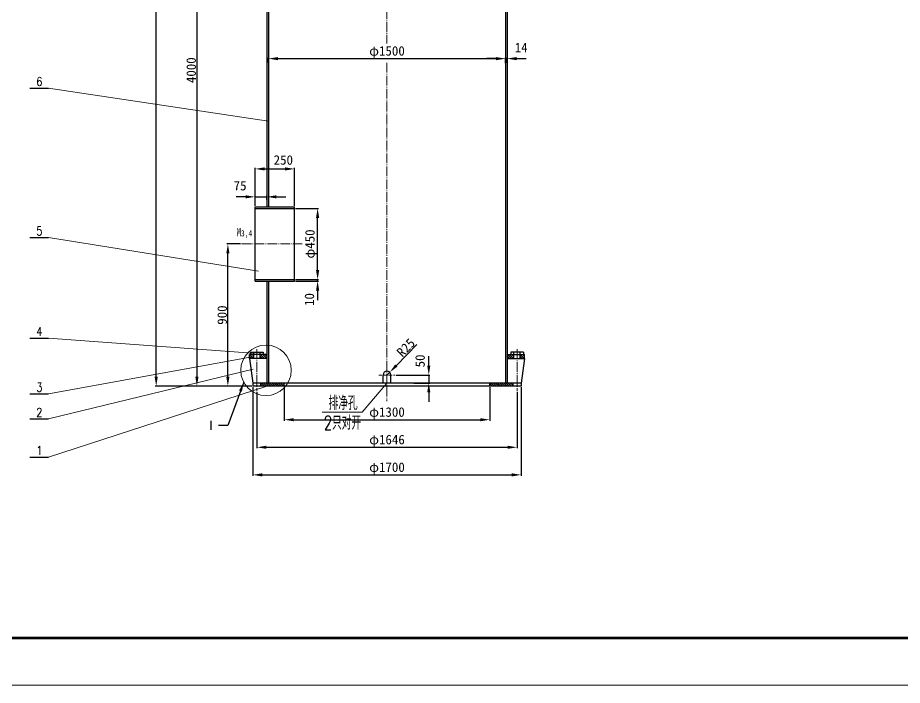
# Model space of a CAD drawing. Extents: x -6371 to 73907, y -14473 to 10757.
# Drawn here: x 59002 to 64600, y -14473 to -10247 of the extents above; entities that cross this region are included whole.
import ezdxf
from ezdxf.enums import TextEntityAlignment as Align

# ---------------------------------------------------------------- set-up
doc = ezdxf.new("R2010")
doc.units = 0
doc.header["$LTSCALE"] = 25
doc.header["$PDMODE"] = 1
doc.linetypes.add('ZXX-L', pattern=[3.28, 2.5, -0.3, 0.18, -0.3])
doc.linetypes.add('ZXX-S', pattern=[1.27, 0.75, -0.2, 0.12, -0.2])
doc.layers.get('Defpoints').update_dxf_attribs({"linetype": 'CONTINUOUS'})
for name, color, linetype, lineweight in [('A 粗实线', 1, 'CONTINUOUS', 25), ('B 细实线', 7, 'CONTINUOUS', 15), ('C 文 字', 2, 'CONTINUOUS', 20), ('D 短中心线', 3, 'ZXX-S', 18), ('E 长中心线', 3, 'ZXX-L', 15), ('J 标注尺寸', 2, 'CONTINUOUS', 15)]:
    doc.layers.add(name, color=color, linetype=linetype, lineweight=lineweight)
doc.styles.add('HZTXT', font='SIMFANG.TTF', dxfattribs={"width": 0.75})
doc.styles.add('ROMANC', font='romanc', dxfattribs={"width": 0.7, "height": 6})
doc.styles.get("Standard").update_dxf_attribs({"font": 'SIMFANG.TTF'})
doc.styles.add('工程', font='romans.shx', dxfattribs={"width": 0.7, "bigfont": 'hztxt.shx'})
doc.dimstyles.new('通用标注4.0', dxfattribs={"dimtxt": 60, "dimasz": 60, "dimexe": 6, "dimexo": 6, "dimgap": 6, "dimtad": 1, "dimdec": 0, "dimzin": 0, "dimdsep": 46, "dimtxsty": 'Standard', "dimcen": 6, "dimadec": 0, "dimazin": 0, "dimtfac": 0.375, "dimtdec": 0, "dimtmove": 2, "dimatfit": 3, "dimfxl": 0, "dimtzin": 0, "dimarcsym": 0})
pattern_1 = [(135, (-220.467, -1581.714), (-6.7351921, -6.7351921), [])]

# ---------------------------------------------------------------- blocks, each defined once
blk = doc.blocks.new('*D87')
at = {"layer": 'Defpoints', "color": 0}
for p in [(60580.9, -8579.7), (60135.8, -12579.7), (60488.9, -12579.7)]:
    blk.add_point(p, dxfattribs=at)
at = {"layer": 'J 标注尺寸', "color": 0, "lineweight": -2}
for p, q in [((60574.9, -8579.7), (60129.8, -8579.7)), ((60135.8, -8639.7), (60135.8, -12519.7)), ((60482.9, -12579.7), (60129.8, -12579.7))]:
    blk.add_line(p, q, dxfattribs=at)
at = {"layer": 'J 标注尺寸', "color": 0}
for points in [[(60125.8, -8639.7), (60145.8, -8639.7), (60135.8, -8579.7)], [(60125.8, -12519.7), (60145.8, -12519.7), (60135.8, -12579.7)]]:
    blk.add_solid(points, dxfattribs=at)
at = {"layer": 'J 标注尺寸', "color": 0, "insert": (60099.8, -10579.7), "char_height": 60, "attachment_point": 5, "rotation": 90}
blk.add_mtext('4000', dxfattribs=at)
blk = doc.blocks.new('*D92')
at = {"layer": 'Defpoints', "color": 0}
for p in [(60331.8, -11679.7), (60418, -11679.7), (60488.9, -12579.7)]:
    blk.add_point(p, dxfattribs=at)
at = {"layer": 'J 标注尺寸', "color": 0, "lineweight": -2}
for p, q in [((60412, -11679.7), (60325.8, -11679.7)), ((60331.8, -12519.7), (60331.8, -11739.7)), ((60482.9, -12579.7), (60325.8, -12579.7))]:
    blk.add_line(p, q, dxfattribs=at)
at = {"layer": 'J 标注尺寸', "color": 0}
for points in [[(60321.8, -11739.7), (60341.8, -11739.7), (60331.8, -11679.7)], [(60321.8, -12519.7), (60341.8, -12519.7), (60331.8, -12579.7)]]:
    blk.add_solid(points, dxfattribs=at)
at = {"layer": 'J 标注尺寸', "color": 0, "insert": (60295.8, -12129.7), "char_height": 60, "attachment_point": 5, "rotation": 90}
blk.add_mtext('900', dxfattribs=at)
blk = doc.blocks.new('*D93')
at = {"layer": 'Defpoints', "color": 0}
for p in [(60578.9, -11381.2), (60578.9, -11404.7), (60503.9, -11444.7)]:
    blk.add_point(p, dxfattribs=at)
at = {"layer": 'J 标注尺寸', "color": 0, "lineweight": -2}
for p, q in [((60443.9, -11381.2), (60383.9, -11381.2)), ((60503.9, -11438.7), (60503.9, -11375.2)), ((60503.9, -11381.2), (60578.9, -11381.2)), ((60578.9, -11398.7), (60578.9, -11375.2)), ((60638.9, -11381.2), (60698.9, -11381.2))]:
    blk.add_line(p, q, dxfattribs=at)
at = {"layer": 'J 标注尺寸', "color": 0}
for points in [[(60443.9, -11371.2), (60443.9, -11391.2), (60503.9, -11381.2)], [(60638.9, -11371.2), (60638.9, -11391.2), (60578.9, -11381.2)]]:
    blk.add_solid(points, dxfattribs=at)
at = {"layer": 'J 标注尺寸', "color": 0, "insert": (60409.2, -11311.2), "char_height": 60, "attachment_point": 5}
blk.add_mtext('75', dxfattribs=at)
blk = doc.blocks.new('*D94')
at = {"layer": 'Defpoints', "color": 0}
for p in [(60753.9, -11204.6), (60503.9, -11444.7), (60753.9, -11444.7)]:
    blk.add_point(p, dxfattribs=at)
at = {"layer": 'J 标注尺寸', "color": 0, "lineweight": -2}
for p, q in [((60503.9, -11438.7), (60503.9, -11198.6)), ((60563.9, -11204.6), (60693.9, -11204.6)), ((60753.9, -11438.7), (60753.9, -11198.6))]:
    blk.add_line(p, q, dxfattribs=at)
at = {"layer": 'J 标注尺寸', "color": 0}
for points in [[(60563.9, -11194.6), (60563.9, -11214.6), (60503.9, -11204.6)], [(60693.9, -11194.6), (60693.9, -11214.6), (60753.9, -11204.6)]]:
    blk.add_solid(points, dxfattribs=at)
at = {"layer": 'J 标注尺寸', "color": 0, "insert": (60682.8, -11148.5), "char_height": 60, "attachment_point": 5}
blk.add_mtext('250', dxfattribs=at)
blk = doc.blocks.new('*D95')
at = {"layer": 'Defpoints', "color": 0}
for p in [(60753.9, -11454.7), (60899.8, -11454.7), (60753.9, -11904.7)]:
    blk.add_point(p, dxfattribs=at)
at = {"layer": 'J 标注尺寸', "color": 0, "lineweight": -2}
for p, q in [((60759.9, -11454.7), (60905.8, -11454.7)), ((60899.8, -11844.7), (60899.8, -11514.7)), ((60759.9, -11904.7), (60905.8, -11904.7))]:
    blk.add_line(p, q, dxfattribs=at)
at = {"layer": 'J 标注尺寸', "color": 0}
for points in [[(60889.8, -11514.7), (60909.8, -11514.7), (60899.8, -11454.7)], [(60889.8, -11844.7), (60909.8, -11844.7), (60899.8, -11904.7)]]:
    blk.add_solid(points, dxfattribs=at)
at = {"layer": 'J 标注尺寸', "color": 0, "insert": (60859.2, -11679.7), "char_height": 60, "attachment_point": 5, "rotation": 90}
blk.add_mtext('φ450', dxfattribs=at)
blk = doc.blocks.new('*D96')
at = {"layer": 'Defpoints', "color": 0}
for p in [(60753.9, -11904.7), (60753.9, -11914.7), (60899.8, -11904.7)]:
    blk.add_point(p, dxfattribs=at)
at = {"layer": 'J 标注尺寸', "color": 0, "lineweight": -2}
for p, q in [((60899.8, -11844.7), (60899.8, -11784.7)), ((60759.9, -11904.7), (60905.8, -11904.7)), ((60759.9, -11914.7), (60905.8, -11914.7)), ((60899.8, -11914.7), (60899.8, -11904.7)), ((60899.8, -11974.7), (60899.8, -12034.7))]:
    blk.add_line(p, q, dxfattribs=at)
at = {"layer": 'J 标注尺寸', "color": 0}
for points in [[(60889.8, -11844.7), (60909.8, -11844.7), (60899.8, -11904.7)], [(60889.8, -11974.7), (60909.8, -11974.7), (60899.8, -11914.7)]]:
    blk.add_solid(points, dxfattribs=at)
at = {"layer": 'J 标注尺寸', "color": 0, "insert": (60848.1, -12031.1), "char_height": 60, "attachment_point": 5, "rotation": 90}
blk.add_mtext('10', dxfattribs=at)
blk = doc.blocks.new('*D97')
at = {"layer": 'Defpoints', "color": 0}
for p in [(60688.9, -12579.7), (61988.9, -12579.7), (61988.9, -12792.1)]:
    blk.add_point(p, dxfattribs=at)
at = {"layer": 'J 标注尺寸', "color": 0, "lineweight": -2}
for p, q in [((60688.9, -12585.7), (60688.9, -12798.1)), ((61988.9, -12585.7), (61988.9, -12798.1)), ((60748.9, -12792.1), (61928.9, -12792.1))]:
    blk.add_line(p, q, dxfattribs=at)
at = {"layer": 'J 标注尺寸', "color": 0}
for points in [[(60748.9, -12782.1), (60748.9, -12802.1), (60688.9, -12792.1)], [(61928.9, -12782.1), (61928.9, -12802.1), (61988.9, -12792.1)]]:
    blk.add_solid(points, dxfattribs=at)
at = {"layer": 'J 标注尺寸', "color": 0, "insert": (61338.9, -12751.5), "char_height": 60, "attachment_point": 5}
blk.add_mtext('φ1300', dxfattribs=at)
blk = doc.blocks.new('*D98')
at = {"layer": 'Defpoints', "color": 0}
for p in [(60515.9, -12612.2), (62161.9, -12612.2), (62161.9, -12966.6)]:
    blk.add_point(p, dxfattribs=at)
at = {"layer": 'J 标注尺寸', "color": 0, "lineweight": -2}
for p, q in [((60515.9, -12618.2), (60515.9, -12972.6)), ((62161.9, -12618.2), (62161.9, -12972.6)), ((60575.9, -12966.6), (62101.9, -12966.6))]:
    blk.add_line(p, q, dxfattribs=at)
at = {"layer": 'J 标注尺寸', "color": 0}
for points in [[(60575.9, -12956.6), (60575.9, -12976.6), (60515.9, -12966.6)], [(62101.9, -12956.6), (62101.9, -12976.6), (62161.9, -12966.6)]]:
    blk.add_solid(points, dxfattribs=at)
at = {"layer": 'J 标注尺寸', "color": 0, "insert": (61338.9, -12926), "char_height": 60, "attachment_point": 5}
blk.add_mtext('φ1646', dxfattribs=at)
blk = doc.blocks.new('*D99')
at = {"layer": 'Defpoints', "color": 0}
for p in [(60488.9, -12579.7), (62188.9, -12579.7), (62188.9, -13141.1)]:
    blk.add_point(p, dxfattribs=at)
at = {"layer": 'J 标注尺寸', "color": 0, "lineweight": -2}
for p, q in [((60488.9, -12585.7), (60488.9, -13147.1)), ((62188.9, -12585.7), (62188.9, -13147.1)), ((60548.9, -13141.1), (62128.9, -13141.1))]:
    blk.add_line(p, q, dxfattribs=at)
at = {"layer": 'J 标注尺寸', "color": 0}
for points in [[(60548.9, -13131.1), (60548.9, -13151.1), (60488.9, -13141.1)], [(62128.9, -13131.1), (62128.9, -13151.1), (62188.9, -13141.1)]]:
    blk.add_solid(points, dxfattribs=at)
at = {"layer": 'J 标注尺寸', "color": 0, "insert": (61338.9, -13100.6), "char_height": 60, "attachment_point": 5}
blk.add_mtext('φ1700', dxfattribs=at)
blk = doc.blocks.new('*D101')
at = {"layer": 'Defpoints', "color": 0}
for p in [(61338.9, -12509.7), (61356.4, -12491.8)]:
    blk.add_point(p, dxfattribs=at)
at = {"layer": 'J 标注尺寸', "color": 0, "lineweight": -2}
for p, q in [((61527.5, -12316.2), (61398.3, -12448.8)), ((61338.9, -12509.7), (61356.4, -12491.8))]:
    blk.add_line(p, q, dxfattribs=at)
at = {"layer": 'J 标注尺寸', "color": 0}
blk.add_solid([(61391.1, -12441.9), (61405.4, -12455.8), (61356.4, -12491.8)], dxfattribs=at)
at = {"layer": 'J 标注尺寸', "color": 0, "insert": (61458, -12335.9), "char_height": 60, "attachment_point": 5, "rotation": 45.7379}
blk.add_mtext('R25', dxfattribs=at)
blk = doc.blocks.new('*D100')
at = {"layer": 'Defpoints', "color": 0}
for p in [(61390, -12509.7), (61503, -12559.7), (61603.3, -12559.7)]:
    blk.add_point(p, dxfattribs=at)
at = {"layer": 'J 标注尺寸', "color": 0, "lineweight": -2}
for p, q in [((61603.3, -12449.7), (61603.3, -12389.7)), ((61396, -12509.7), (61609.3, -12509.7)), ((61603.3, -12509.7), (61603.3, -12559.7)), ((61509, -12559.7), (61609.3, -12559.7)), ((61603.3, -12619.7), (61603.3, -12679.7))]:
    blk.add_line(p, q, dxfattribs=at)
at = {"layer": 'J 标注尺寸', "color": 0}
for points in [[(61593.3, -12449.7), (61613.3, -12449.7), (61603.3, -12509.7)], [(61593.3, -12619.7), (61613.3, -12619.7), (61603.3, -12559.7)]]:
    blk.add_solid(points, dxfattribs=at)
at = {"layer": 'J 标注尺寸', "color": 0, "insert": (61548.3, -12420), "char_height": 60, "attachment_point": 5, "rotation": 90}
blk.add_mtext('50', dxfattribs=at)
blk = doc.blocks.new('*D102')
at = {"layer": 'Defpoints', "color": 0}
for p in [(62088.9, -10506.4), (60588.9, -10536.3), (62088.9, -10540.8)]:
    blk.add_point(p, dxfattribs=at)
at = {"layer": 'J 标注尺寸', "color": 0, "lineweight": -2}
for p, q in [((60588.9, -10530.3), (60588.9, -10500.4)), ((60648.9, -10506.4), (62028.9, -10506.4)), ((62088.9, -10534.8), (62088.9, -10500.4))]:
    blk.add_line(p, q, dxfattribs=at)
at = {"layer": 'J 标注尺寸', "color": 0}
for points in [[(60648.9, -10496.4), (60648.9, -10516.4), (60588.9, -10506.4)], [(62028.9, -10496.4), (62028.9, -10516.4), (62088.9, -10506.4)]]:
    blk.add_solid(points, dxfattribs=at)
at = {"layer": 'J 标注尺寸', "color": 0, "insert": (61338.9, -10465.8), "char_height": 60, "attachment_point": 5}
blk.add_mtext('φ1500', dxfattribs=at)
blk = doc.blocks.new('*D103')
at = {"layer": 'Defpoints', "color": 0}
for p in [(62098.9, -10506.4), (62088.9, -10540), (62098.9, -10540)]:
    blk.add_point(p, dxfattribs=at)
at = {"layer": 'J 标注尺寸', "color": 0, "lineweight": -2}
for p, q in [((62028.9, -10506.4), (61968.9, -10506.4)), ((62088.9, -10534), (62088.9, -10500.4)), ((62088.9, -10506.4), (62098.9, -10506.4)), ((62098.9, -10534), (62098.9, -10500.4)), ((62158.9, -10506.4), (62218.9, -10506.4))]:
    blk.add_line(p, q, dxfattribs=at)
at = {"layer": 'J 标注尺寸', "color": 0}
for points in [[(62028.9, -10496.4), (62028.9, -10516.4), (62088.9, -10506.4)], [(62158.9, -10496.4), (62158.9, -10516.4), (62098.9, -10506.4)]]:
    blk.add_solid(points, dxfattribs=at)
at = {"layer": 'J 标注尺寸', "color": 0, "insert": (62188, -10436.4), "char_height": 60, "attachment_point": 5}
blk.add_mtext('14', dxfattribs=at)
blk = doc.blocks.new('*D160')
at = {"layer": 'Defpoints', "color": 0}
for p in [(59878, 7795.9), (61171.4, 7795.9), (60488.9, -12579.7)]:
    blk.add_point(p, dxfattribs=at)
at = {"layer": 'J 标注尺寸', "color": 0, "lineweight": -2}
for p, q in [((61165.4, 7795.9), (59872, 7795.9)), ((59878, -12519.7), (59878, 7735.9)), ((60482.9, -12579.7), (59872, -12579.7))]:
    blk.add_line(p, q, dxfattribs=at)
at = {"layer": 'J 标注尺寸', "color": 0}
for points in [[(59868, 7735.9), (59888, 7735.9), (59878, 7795.9)], [(59868, -12519.7), (59888, -12519.7), (59878, -12579.7)]]:
    blk.add_solid(points, dxfattribs=at)
at = {"layer": 'J 标注尺寸', "color": 0, "insert": (59842, -2391.9), "char_height": 60, "attachment_point": 5, "rotation": 90}
blk.add_mtext('20376', dxfattribs=at)

msp = doc.modelspace()

# ---------------------------------------------------------------- hatches: boundary and pattern name
at = {"layer": 'B 细实线'}
h = msp.add_hatch(dxfattribs=at)
h.set_pattern_fill('ANSI31', color=256, scale=3, angle=90, style=0)
h.set_pattern_definition(pattern_1)
h.paths.add_polyline_path([(60495.9, -12379.7), (60468.9, -12379.7), (60468.9, -12404.7), (60495.9, -12404.7)])
h.paths.add_polyline_path([(60578.9, -12379.7), (60535.9, -12379.7), (60535.9, -12404.7), (60578.9, -12404.7)])
h.paths.add_polyline_path([(62141.9, -12379.7), (62098.9, -12379.7), (62098.9, -12404.7), (62141.9, -12404.7)])
h.paths.add_polyline_path([(62208.9, -12379.7), (62181.9, -12379.7), (62181.9, -12404.7), (62208.9, -12404.7)])
h = msp.add_hatch(dxfattribs=at)
h.set_pattern_fill('ANSI31', color=256, scale=3, angle=90, style=0)
h.set_pattern_definition(pattern_1)
h.paths.add_polyline_path([(60688.9, -12559.7), (60540.9, -12559.7), (60540.9, -12579.7), (60688.9, -12579.7)])
h.paths.add_polyline_path([(62136.9, -12559.7), (61988.9, -12559.7), (61988.9, -12579.7), (62136.9, -12579.7)])

# ---------------------------------------------------------------- linework, layer by layer
at = {"layer": 'A 粗实线'}
for p, q in [((60578.9, -9289.2), (60578.9, -11444.7)), ((60588.9, -9289.2), (60588.9, -11444.7)), ((62088.9, -9559.2), (62088.9, -12559.7)), ((62098.9, -9559.2), (62098.9, -12559.7)), ((59078.5, -10693.1), (59196.7, -10693.1)), ((60503.9, -11444.7), (60753.9, -11444.7)), ((60503.9, -11914.7), (60503.9, -11444.7)), ((60503.9, -11454.7), (60753.9, -11454.7)), ((60753.9, -11914.7), (60753.9, -11444.7)), ((59078.5, -11639.3), (59196.7, -11639.3)), ((60503.9, -11904.7), (60753.9, -11904.7)), ((60503.9, -11914.7), (60753.9, -11914.7)), ((60578.9, -11914.7), (60578.9, -12559.7)), ((60588.9, -11914.7), (60588.9, -12559.7)), ((59078.5, -12275.4), (59196.7, -12275.4)), ((60475.9, -12363.7), (60555.9, -12363.7)), ((60475.9, -12363.7), (60475.9, -12379.7)), ((60496.4, -12379.7), (60496.4, -12363.7)), ((60535.4, -12379.7), (60535.4, -12363.7)), ((60555.9, -12363.7), (60555.9, -12379.7)), ((62121.9, -12363.7), (62121.9, -12379.7)), ((62201.9, -12363.7), (62121.9, -12363.7)), ((62142.4, -12379.7), (62142.4, -12363.7)), ((62181.4, -12379.7), (62181.4, -12363.7)), ((62201.9, -12363.7), (62201.9, -12379.7)), ((60578.9, -12379.7), (60468.9, -12379.7)), ((60468.9, -12404.7), (60468.9, -12379.7)), ((60578.9, -12404.7), (60468.9, -12404.7)), ((60468.9, -12404.7), (60488.9, -12559.7)), ((60495.9, -12404.7), (60495.9, -12379.7)), ((60535.9, -12404.7), (60535.9, -12379.7)), ((62098.9, -12379.7), (62208.9, -12379.7)), ((62098.9, -12404.7), (62208.9, -12404.7)), ((62141.9, -12404.7), (62141.9, -12379.7)), ((62181.9, -12404.7), (62181.9, -12379.7)), ((62208.9, -12404.7), (62188.9, -12559.7)), ((62208.9, -12404.7), (62208.9, -12379.7)), ((61313.9, -12559.7), (61313.9, -12509.7)), ((61363.9, -12559.7), (61363.9, -12509.7)), ((62188.9, -12559.7), (60488.9, -12559.7)), ((60488.9, -12559.7), (60488.9, -12579.7)), ((62188.9, -12579.7), (60488.9, -12579.7)), ((60540.9, -12579.7), (60540.9, -12559.7)), ((60688.9, -12579.7), (60688.9, -12559.7)), ((61988.9, -12579.7), (61988.9, -12559.7)), ((62136.9, -12579.7), (62136.9, -12559.7)), ((62188.9, -12559.7), (62188.9, -12579.7)), ((59078.5, -12628.6), (59196.7, -12628.6)), ((59078.5, -12787.3), (59196.7, -12787.3)), ((59078.5, -13028.2), (59196.7, -13028.2))]:
    msp.add_line(p, q, dxfattribs=at)
at = {"layer": 'A 粗实线', "color": 5, "lineweight": 120}
msp.add_lwpolyline([(73606.8, -14173.2), (73606.8, 10456.8), (56836.8, 10456.8), (56836.8, -14173.2)], close=True, dxfattribs=at)
at = {"layer": 'A 粗实线'}
msp.add_arc((61338.9, -12509.7), 25, 0, 180, dxfattribs=at)
at = {"layer": 'B 细实线'}
for p, q in [((60588.9, -10902.3), (59196.7, -10693.1)), ((60526.1, -11851.2), (59196.7, -11639.3)), ((60486.4, -12370.3), (59196.7, -12275.4)), ((60485.8, -12393.6), (59196.7, -12628.6)), ((60492, -12472.3), (59196.7, -12787.3)), ((60577.5, -12579.7), (59196.7, -13028.2))]:
    msp.add_line(p, q, dxfattribs=at)
msp.add_lwpolyline([(73906.8, -14473.2), (73906.8, 10756.8), (56086.8, 10756.8), (56086.8, -14473.2)], close=True, dxfattribs=at)
msp.add_circle((60573.4, -12479.3), 159.8, dxfattribs=at)
at = {"layer": 'D 短中心线'}
msp.add_line((61287.8, -12509.7), (61390, -12509.7), dxfattribs=at)
at = {"layer": 'E 长中心线'}
for p, q in [((61338.9, -8226.3), (61338.9, -10410.2)), ((61338.9, -10532.7), (61338.9, -12674.4)), ((60418, -11679.7), (60802.1, -11679.7)), ((60515.9, -12346.4), (60515.9, -12612.2)), ((62161.9, -12346.4), (62161.9, -12612.2))]:
    msp.add_line(p, q, dxfattribs=at)
at = {"layer": 'J 标注尺寸'}
for p, q in [((61338.9, -12559.7), (61182.5, -12743.5)), ((61182.5, -12743.5), (60928, -12743.5))]:
    msp.add_line(p, q, dxfattribs=at)

# ---------------------------------------------------------------- texts
at = {"layer": 'C 文 字', "style": 'ROMANC', "width": 0.8}
for s, p in [('6', (59138.9, -10651.4)), ('5', (59138.9, -11597.7)), ('4', (59138.9, -12233.7)), ('3', (59138.9, -12587)), ('2', (59138.9, -12745.7)), ('1', (59138.9, -12986.6))]:
    msp.add_text(s, height=55.5, dxfattribs=at).set_placement(p, align=Align.MIDDLE)
at = {"layer": 'C 文 字', "insert": (60388, -11579.1), "char_height": 68.04, "width": 1088.64, "attachment_point": 1, "style": 'HZTXT'}
msp.add_mtext('{\\H0.7716x;M\\H0.7385x;3,4}', dxfattribs=at)
at = {"layer": 'J 标注尺寸', "style": '工程', "width": 0.7}
for s, p in [('排净孔', (60969.2, -12730)), ('2只对开', (60938.9, -12855.3))]:
    msp.add_text(s, height=87.5, dxfattribs=at).set_placement(p)
at = {"layer": 'J 标注尺寸', "insert": (60266, -12858.1), "char_height": 60, "attachment_point": 9}
msp.add_mtext('Ⅰ', dxfattribs=at)

# ---------------------------------------------------------------- dimensions: what is measured, and where the dimension line sits
at = {"layer": 'J 标注尺寸'}
for base, p1, p2, picture, middle in [((59878, 7795.9), (60488.9, -12579.7), (61171.4, 7795.9), '*D160', (59842, -2391.9)), ((60135.8, -12579.7), (60580.9, -8579.7), (60488.9, -12579.7), '*D87', (60099.8, -10579.7)), ((60331.8, -11679.7), (60488.9, -12579.7), (60418, -11679.7), '*D92', (60295.8, -12129.7))]:
    dim = msp.add_linear_dim(base=base, p1=p1, p2=p2, angle=90, dimstyle='通用标注4.0', dxfattribs=at)
    dim.commit()
    dim.dimension.update_dxf_attribs({"geometry": picture, "text_midpoint": middle})
dim = msp.add_linear_dim(base=(62098.9, -10506.4), p1=(62088.9, -10540), p2=(62098.9, -10540), text='14', dimstyle='通用标注4.0', dxfattribs=at)
dim.commit()
dim.dimension.update_dxf_attribs({"geometry": '*D103', "text_midpoint": (62188, -10436.4), "dimtype": 160})
for base, p1, p2, picture, middle in [((62088.9, -10506.4), (60588.9, -10536.3), (62088.9, -10540.8), '*D102', (61338.9, -10465.8)), ((62188.9, -13141.1), (60488.9, -12579.7), (62188.9, -12579.7), '*D99', (61338.9, -13100.6)), ((61988.9, -12792.1), (60688.9, -12579.7), (61988.9, -12579.7), '*D97', (61338.9, -12751.5)), ((62161.9, -12966.6), (60515.9, -12612.2), (62161.9, -12612.2), '*D98', (61338.9, -12926))]:
    dim = msp.add_linear_dim(base=base, p1=p1, p2=p2, text='φ<>', dimstyle='通用标注4.0', dxfattribs=at)
    dim.commit()
    dim.dimension.update_dxf_attribs({"geometry": picture, "text_midpoint": middle})
for base, p2, picture, middle in [((60753.9, -11204.6), (60753.9, -11444.7), '*D94', (60682.8, -11148.5)), ((60578.9, -11381.2), (60578.9, -11404.7), '*D93', (60409.2, -11311.2))]:
    dim = msp.add_linear_dim(base=base, p1=(60503.9, -11444.7), p2=p2, dimstyle='通用标注4.0', dxfattribs=at)
    dim.commit()
    dim.dimension.update_dxf_attribs({"geometry": picture, "text_midpoint": middle, "dimtype": 160})
dim = msp.add_linear_dim(base=(60899.8, -11454.7), p1=(60753.9, -11904.7), p2=(60753.9, -11454.7), angle=90, text='φ<>', dimstyle='通用标注4.0', dxfattribs=at)
dim.commit()
dim.dimension.update_dxf_attribs({"geometry": '*D95', "text_midpoint": (60859.2, -11679.7)})
for base, p1, p2, picture, middle in [((60899.8, -11904.7), (60753.9, -11914.7), (60753.9, -11904.7), '*D96', (60848.1, -12031.1)), ((61603.3, -12559.7), (61390, -12509.7), (61503, -12559.7), '*D100', (61548.3, -12420))]:
    dim = msp.add_linear_dim(base=base, p1=p1, p2=p2, angle=90, dimstyle='通用标注4.0', dxfattribs=at)
    dim.commit()
    dim.dimension.update_dxf_attribs({"geometry": picture, "text_midpoint": middle, "dimtype": 160})
dim = msp.add_radius_dim(center=(61338.9, -12509.7), mpoint=(61356.4, -12491.8), dimstyle='通用标注4.0', dxfattribs=at)
dim.commit()
dim.dimension.update_dxf_attribs({"geometry": '*D101', "text_midpoint": (61458, -12335.9)})

# ---------------------------------------------------------------- leaders
at = {"layer": 'J 标注尺寸', "annotation_type": 0, "has_hookline": 1, "hookline_direction": 1, "text_width": 48}
msp.add_leader([(60432.3, -12554.3), (60332, -12828.1), (60272, -12828.1)], dimstyle='通用标注4.0', override={"dimgap": 6, "dimtad": 0}, dxfattribs=at)

doc.saveas('drawing.dxf')
